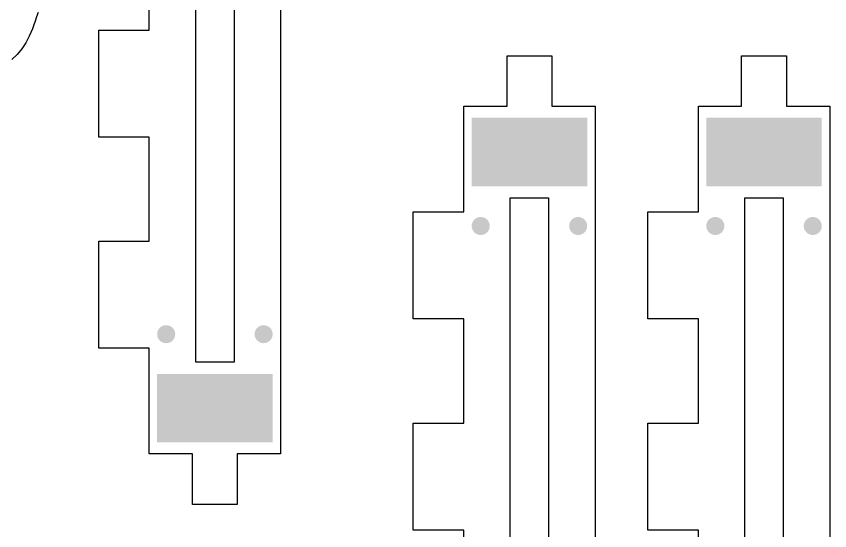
# Model space of a CAD drawing. Header units: millimetres. Extents: x 6 to 297, y 55 to 451.
# Drawn here: x 251.96 to 297.04, y 174.3 to 202.83 of the extents above; entities that cross this region are included whole.
import ezdxf

# ---------------------------------------------------------------- set-up
doc = ezdxf.new("R2010")
doc.units = ezdxf.units.MM
doc.layers.add('CUT', color=1, linetype='Continuous')
doc.layers.add('RASTER', color=7, linetype='Continuous')

msp = doc.modelspace()

# ---------------------------------------------------------------- hatches: boundary and pattern name
at = {"layer": 'RASTER'}
for points in [[(283.6, 197.199), (283.6, 193.399), (277.2, 193.399), (277.2, 197.199)], [(296.6, 197.199), (296.6, 193.399), (290.2, 193.399), (290.2, 197.199)], [(278.2, 191.199), (278.196, 191.134), (278.183, 191.07), (278.162, 191.008), (278.133, 190.949), (278.097, 190.895), (278.054, 190.845), (278.004, 190.802), (277.95, 190.766), (277.891, 190.737), (277.829, 190.716), (277.765, 190.703), (277.7, 190.699), (277.635, 190.703), (277.571, 190.716), (277.509, 190.737), (277.45, 190.766), (277.396, 190.802), (277.346, 190.845), (277.303, 190.895), (277.267, 190.949), (277.238, 191.008), (277.217, 191.07), (277.204, 191.134), (277.2, 191.199), (277.204, 191.264), (277.217, 191.328), (277.238, 191.39), (277.267, 191.449), (277.303, 191.503), (277.346, 191.553), (277.396, 191.596), (277.45, 191.632), (277.509, 191.661), (277.571, 191.682), (277.635, 191.695), (277.7, 191.699), (277.765, 191.695), (277.829, 191.682), (277.891, 191.661), (277.95, 191.632), (278.004, 191.596), (278.054, 191.553), (278.097, 191.503), (278.133, 191.449), (278.162, 191.39), (278.183, 191.328), (278.196, 191.264)], [(283.6, 191.199), (283.596, 191.134), (283.583, 191.07), (283.562, 191.008), (283.533, 190.949), (283.497, 190.895), (283.454, 190.845), (283.404, 190.802), (283.35, 190.766), (283.291, 190.737), (283.229, 190.716), (283.165, 190.703), (283.1, 190.699), (283.035, 190.703), (282.971, 190.716), (282.909, 190.737), (282.85, 190.766), (282.796, 190.802), (282.746, 190.845), (282.703, 190.895), (282.667, 190.949), (282.638, 191.008), (282.617, 191.07), (282.604, 191.134), (282.6, 191.199), (282.604, 191.264), (282.617, 191.328), (282.638, 191.39), (282.667, 191.449), (282.703, 191.503), (282.746, 191.553), (282.796, 191.596), (282.85, 191.632), (282.909, 191.661), (282.971, 191.682), (283.035, 191.695), (283.1, 191.699), (283.165, 191.695), (283.229, 191.682), (283.291, 191.661), (283.35, 191.632), (283.404, 191.596), (283.454, 191.553), (283.497, 191.503), (283.533, 191.449), (283.562, 191.39), (283.583, 191.328), (283.596, 191.264)], [(291.2, 191.199), (291.196, 191.134), (291.183, 191.07), (291.162, 191.008), (291.133, 190.949), (291.097, 190.895), (291.054, 190.845), (291.004, 190.802), (290.95, 190.766), (290.891, 190.737), (290.829, 190.716), (290.765, 190.703), (290.7, 190.699), (290.635, 190.703), (290.571, 190.716), (290.509, 190.737), (290.45, 190.766), (290.396, 190.802), (290.346, 190.845), (290.303, 190.895), (290.267, 190.949), (290.238, 191.008), (290.217, 191.07), (290.204, 191.134), (290.2, 191.199), (290.204, 191.264), (290.217, 191.328), (290.238, 191.39), (290.267, 191.449), (290.303, 191.503), (290.346, 191.553), (290.396, 191.596), (290.45, 191.632), (290.509, 191.661), (290.571, 191.682), (290.635, 191.695), (290.7, 191.699), (290.765, 191.695), (290.829, 191.682), (290.891, 191.661), (290.95, 191.632), (291.004, 191.596), (291.054, 191.553), (291.097, 191.503), (291.133, 191.449), (291.162, 191.39), (291.183, 191.328), (291.196, 191.264)], [(296.6, 191.199), (296.596, 191.134), (296.583, 191.07), (296.562, 191.008), (296.533, 190.949), (296.497, 190.895), (296.454, 190.845), (296.404, 190.802), (296.35, 190.766), (296.291, 190.737), (296.229, 190.716), (296.165, 190.703), (296.1, 190.699), (296.035, 190.703), (295.971, 190.716), (295.909, 190.737), (295.85, 190.766), (295.796, 190.802), (295.746, 190.845), (295.703, 190.895), (295.667, 190.949), (295.638, 191.008), (295.617, 191.07), (295.604, 191.134), (295.6, 191.199), (295.604, 191.264), (295.617, 191.328), (295.638, 191.39), (295.667, 191.449), (295.703, 191.503), (295.746, 191.553), (295.796, 191.596), (295.85, 191.632), (295.909, 191.661), (295.971, 191.682), (296.035, 191.695), (296.1, 191.699), (296.165, 191.695), (296.229, 191.682), (296.291, 191.661), (296.35, 191.632), (296.404, 191.596), (296.454, 191.553), (296.497, 191.503), (296.533, 191.449), (296.562, 191.39), (296.583, 191.328), (296.596, 191.264)], [(260.771, 185.199), (260.766, 185.134), (260.754, 185.07), (260.733, 185.008), (260.704, 184.949), (260.667, 184.895), (260.624, 184.845), (260.575, 184.802), (260.521, 184.766), (260.462, 184.737), (260.4, 184.716), (260.336, 184.703), (260.271, 184.699), (260.205, 184.703), (260.141, 184.716), (260.079, 184.737), (260.021, 184.766), (259.966, 184.802), (259.917, 184.845), (259.874, 184.895), (259.838, 184.949), (259.809, 185.008), (259.788, 185.07), (259.775, 185.134), (259.771, 185.199), (259.775, 185.264), (259.788, 185.328), (259.809, 185.39), (259.838, 185.449), (259.874, 185.503), (259.917, 185.553), (259.966, 185.596), (260.021, 185.632), (260.079, 185.661), (260.141, 185.682), (260.205, 185.695), (260.271, 185.699), (260.336, 185.695), (260.4, 185.682), (260.462, 185.661), (260.521, 185.632), (260.575, 185.596), (260.624, 185.553), (260.667, 185.503), (260.704, 185.449), (260.733, 185.39), (260.754, 185.328), (260.766, 185.264)], [(266.171, 185.199), (266.166, 185.134), (266.154, 185.07), (266.133, 185.008), (266.104, 184.949), (266.067, 184.895), (266.024, 184.845), (265.975, 184.802), (265.921, 184.766), (265.862, 184.737), (265.8, 184.716), (265.736, 184.703), (265.671, 184.699), (265.605, 184.703), (265.541, 184.716), (265.479, 184.737), (265.421, 184.766), (265.366, 184.802), (265.317, 184.845), (265.274, 184.895), (265.238, 184.949), (265.209, 185.008), (265.188, 185.07), (265.175, 185.134), (265.171, 185.199), (265.175, 185.264), (265.188, 185.328), (265.209, 185.39), (265.238, 185.449), (265.274, 185.503), (265.317, 185.553), (265.366, 185.596), (265.421, 185.632), (265.479, 185.661), (265.541, 185.682), (265.605, 185.695), (265.671, 185.699), (265.736, 185.695), (265.8, 185.682), (265.862, 185.661), (265.921, 185.632), (265.975, 185.596), (266.024, 185.553), (266.067, 185.503), (266.104, 185.449), (266.133, 185.39), (266.154, 185.328), (266.166, 185.264)], [(266.171, 182.999), (266.171, 179.199), (259.771, 179.199), (259.771, 182.999)]]:
    msp.add_hatch(color=7, dxfattribs=at).paths.add_polyline_path(points)

# ---------------------------------------------------------------- linework, layer by layer
at = {"layer": 'CUT'}
for points in [[(266.611, 219.64), (266.611, 178.559), (264.211, 178.559), (264.211, 175.759), (261.731, 175.759), (261.731, 178.559), (259.331, 178.559), (259.331, 184.416), (256.531, 184.416), (256.531, 190.354), (259.331, 190.354), (259.331, 196.131), (256.531, 196.131), (256.531, 202.068), (259.331, 202.068), (259.331, 207.845), (256.531, 207.845), (256.531, 213.783), (259.331, 213.783), (259.331, 219.64), (261.731, 219.64), (261.731, 222.44), (264.211, 222.44), (264.211, 219.64)], [(264.031, 214.56), (264.031, 183.639), (261.911, 183.639), (261.911, 214.56)], [(284.04, 197.839), (284.04, 156.758), (281.64, 156.758), (281.64, 153.958), (279.16, 153.958), (279.16, 156.758), (276.76, 156.758), (276.76, 162.615), (273.96, 162.615), (273.96, 168.553), (276.76, 168.553), (276.76, 174.33), (273.96, 174.33), (273.96, 180.267), (276.76, 180.267), (276.76, 186.044), (273.96, 186.044), (273.96, 191.982), (276.76, 191.982), (276.76, 197.839), (279.16, 197.839), (279.16, 200.639), (281.64, 200.639), (281.64, 197.839)], [(297.04, 197.839), (297.04, 156.758), (294.64, 156.758), (294.64, 153.958), (292.16, 153.958), (292.16, 156.758), (289.76, 156.758), (289.76, 162.615), (286.96, 162.615), (286.96, 168.553), (289.76, 168.553), (289.76, 174.33), (286.96, 174.33), (286.96, 180.267), (289.76, 180.267), (289.76, 186.044), (286.96, 186.044), (286.96, 191.982), (289.76, 191.982), (289.76, 197.839), (292.16, 197.839), (292.16, 200.639), (294.64, 200.639), (294.64, 197.839)], [(281.46, 192.759), (281.46, 161.838), (279.34, 161.838), (279.34, 192.759)], [(294.46, 192.759), (294.46, 161.838), (292.34, 161.838), (292.34, 192.759)]]:
    msp.add_lwpolyline(points, close=True, dxfattribs=at)
msp.add_lwpolyline([(253.178, 203.04), (253.093, 202.802), (253.017, 202.566), (252.932, 202.349), (252.856, 202.134), (252.684, 201.729), (252.491, 201.359), (252.272, 201.018), (252.016, 200.71), (251.722, 200.436)], dxfattribs=at)

doc.saveas('drawing.dxf')
